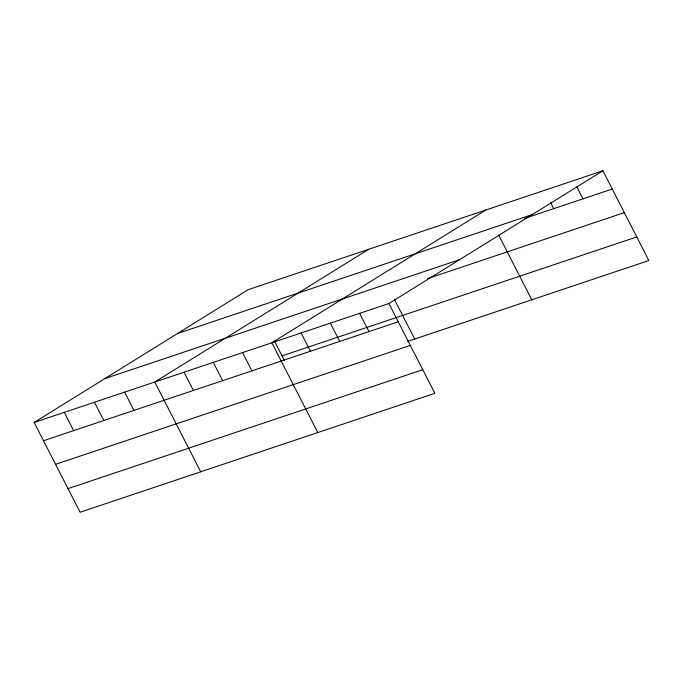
<?xml version="1.0" encoding="UTF-8"?>
<svg xmlns="http://www.w3.org/2000/svg" width="683" height="683" viewBox="0 0 683 683"><rect width="100%" height="100%" fill="white"/><g stroke="black" fill="none" stroke-linecap="round" stroke-linejoin="round"><path stroke-width="1.02" d="M34.15 422.453L388.909 303.525L434.849 393.306L80.099 512.241L34.15 422.453L248.151 289.694L602.901 170.759L648.85 260.547L407.674 341.398M368.769 249.252L154.768 382.019L200.717 471.799M485.835 210.005L271.834 342.772L317.783 432.552M388.909 303.525L602.901 170.759M177.529 333.5L532.288 214.573M524.45 218.466L612.25 189.029M104.772 378.638L459.522 259.711M427.532 278.604L624.33 212.626M282.019 355.877L636.769 236.941M43.499 440.723L398.257 321.787M55.571 464.32L410.329 345.393M68.018 488.635L422.777 369.708M576.913 186.963L582.983 198.838M550.447 202.262L553.717 208.648M498.564 234.884L531.784 299.794M394.501 299.538L414.709 339.041M359.642 313.335L368.991 331.605M330.376 323.144L339.716 341.415M301.109 332.962L310.449 351.224M274.361 340.911L284.427 360.598M242.567 352.582L251.916 370.852M213.301 362.391L222.649 380.662M184.034 372.209L193.383 390.471M124.613 392.127L133.962 410.389M94.459 402.236L103.807 420.506M64.304 412.344L73.653 430.614"/></g></svg>
